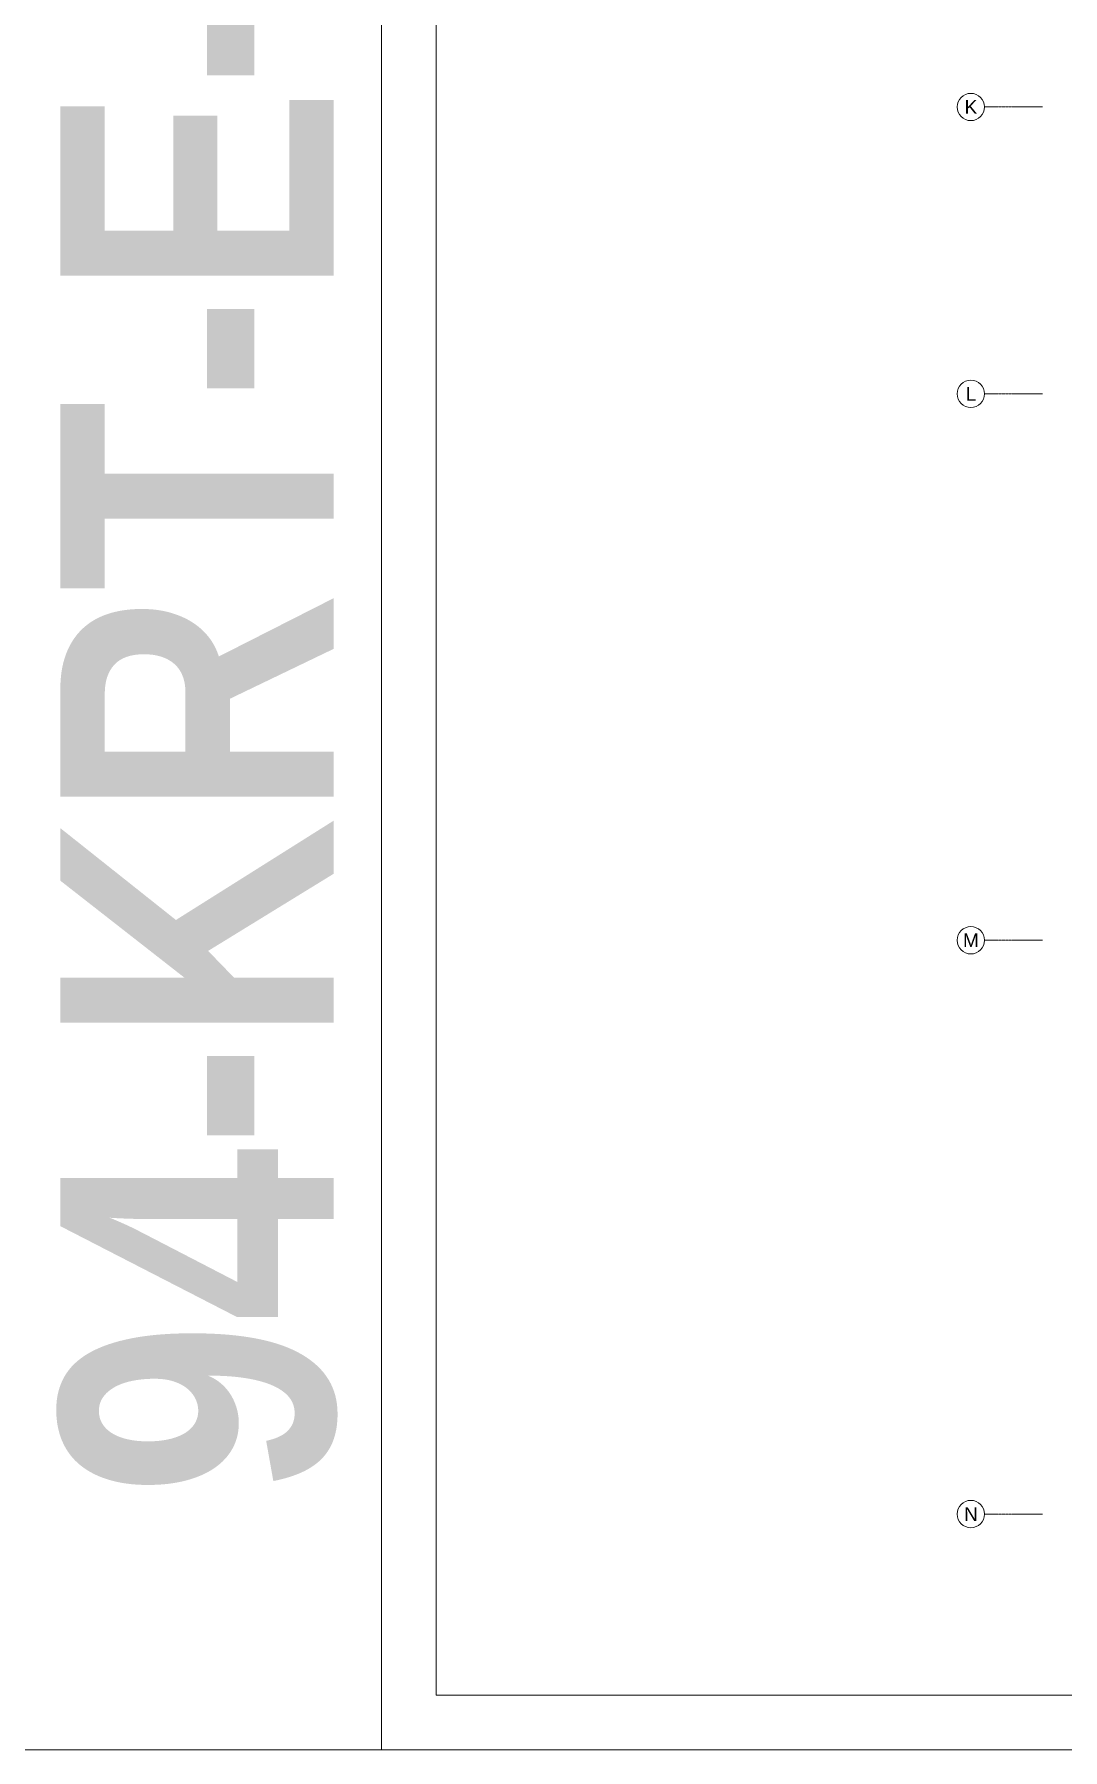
# Model space of a CAD drawing. Extents: x -1457 to 23780, y -2071 to 4205.
# Drawn here: x 5437 to 6942, y 0 to 2511 of the extents above; entities that cross this region are included whole.
import ezdxf
from ezdxf.enums import TextEntityAlignment as Align

# ---------------------------------------------------------------- set-up
doc = ezdxf.new("R2010")
doc.units = 0
doc.header["$MEASUREMENT"] = 0
doc.linetypes.add('HIDDEN', pattern=[0.375, 0.25, -0.125])
doc.layers.get('0').update_dxf_attribs({"color": 9, "lineweight": 9})
doc.layers.add('40A', color=9, linetype='Continuous', lineweight=9)
doc.layers.add('M-TEFRIS2-015', color=129, linetype='Continuous', lineweight=9)
doc.styles.add('Arial', font='arial.ttf', dxfattribs={"height": 2.5})
doc.styles.add('MuuM_TEXT-BOLD', font='ARIALNB.TTF')

# ---------------------------------------------------------------- blocks, each defined once
blk = doc.blocks.new('0_aks')
at = {"linetype": 'Continuous'}
blk.add_circle((0, 0), 2, dxfattribs=at)
at = {"style": 'Arial'}
blk.add_attdef('AKS', text='', height=2, dxfattribs=at).set_placement((0, 0), align=Align.MIDDLE_CENTER)

msp = doc.modelspace()

# ---------------------------------------------------------------- linework, layer by layer
at = {"layer": '40A'}
for points in [[(5945, 4205), (0, 4205), (0, 0), (5945, 0)], [(11890, 4205), (5945, 4205), (5945, 0), (11890, 0)], [(11350.1, 80), (6025, 80), (6025, 4125), (11350.1, 4125)]]:
    msp.add_lwpolyline(points, close=True, dxfattribs=at)
at = {"layer": 'M-TEFRIS2-015', "linetype": 'HIDDEN', "lineweight": 0}
for points in [[(6827.5, 2405), (6912.2, 2405)], [(6827.5, 1985), (6912.2, 1985)], [(6827.5, 1185), (6912.2, 1185)], [(6827.5, 345), (6912.2, 345)]]:
    msp.add_lwpolyline(points, dxfattribs=at)

# ---------------------------------------------------------------- block references
at = {"layer": 'M-TEFRIS2-015', "linetype": 'HIDDEN', "lineweight": 0, "xscale": 10, "yscale": 10, "zscale": 10}
for p, values in [((6807.5, 2405), {'AKS': 'K'}), ((6807.5, 1985), {'AKS': 'L'}), ((6807.5, 1185), {'AKS': 'M'}), ((6807.5, 345), {'AKS': 'N'})]:
    msp.add_blockref('0_aks', p, dxfattribs=at).add_auto_attribs(values)

# ---------------------------------------------------------------- texts
at = {"layer": '40A', "style": 'MuuM_TEXT-BOLD'}
msp.add_text('94-KRT-E-D-300', height=400, rotation=90, dxfattribs=at).set_placement((5875.1, 2102.5), align=Align.CENTER)

doc.saveas('drawing.dxf')
